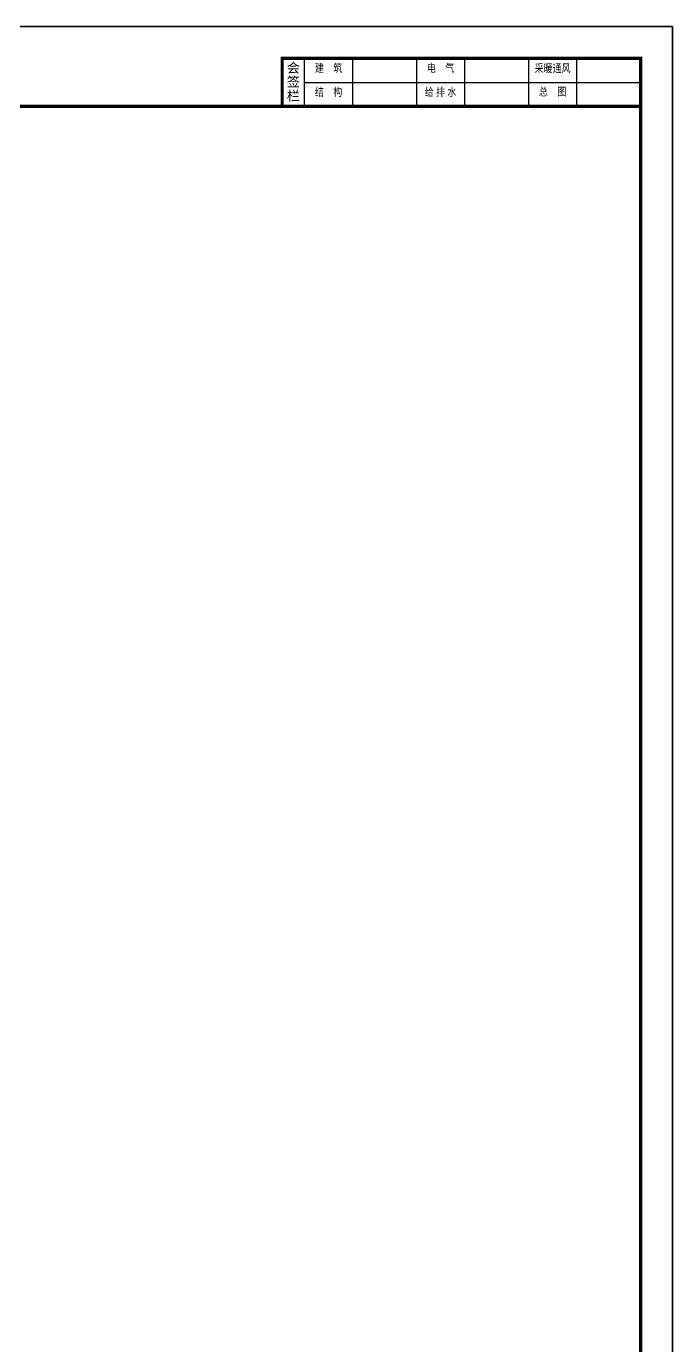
# Model space of a CAD drawing. Extents: x -12446 to 284554, y -295110 to 165007.
# Drawn here: x 264362 to 284554, y -231222 to -190010 of the extents above; entities that cross this region are included whole.
import ezdxf
from ezdxf.enums import TextEntityAlignment as Align

# ---------------------------------------------------------------- set-up
doc = ezdxf.new("R2010")
doc.units = 0
doc.header["$LTSCALE"] = 1000
doc.layers.get('0').update_dxf_attribs({"linetype": 'CONTINUOUS'})
for name, color, linetype in [('A-Anno-Note', 241, 'CONTINUOUS'), ('A-Detl-Thin', 131, 'CONTINUOUS'), ('AX-14-E$0$A-Detl-Thin', 131, 'CONTINUOUS'), ('AX-14-E$0$AX-31-B01$0$A-Grid-Iden', 11, 'CONTINUOUS'), ('AX-31-B01$0$A-Grid-Iden', 11, 'CONTINUOUS')]:
    doc.layers.add(name, color=color, linetype=linetype)
doc.styles.add('AX-14-E$0$AX-31-B01$0$JZFZ-LOGO-CHB', font='', dxfattribs={"width": 0.8})
doc.styles.add('AX-31-B01$0$JZFZ-LOGO-CHB', font='', dxfattribs={"width": 0.8})
doc.styles.get('AX-14-E$0$AX-31-B01$0$JZFZ-LOGO-CHB').set_extended_font_data('YouYuan')
doc.styles.get('AX-31-B01$0$JZFZ-LOGO-CHB').set_extended_font_data('YouYuan')

# ---------------------------------------------------------------- blocks, each defined once
blk = doc.blocks.new('*U181')
at = {"color": 4}
for p, q in [((-813.5, 469), (-813.5, 574)), ((-821, 554), (-806, 554)), ((-821, 539), (-806, 539)), ((-821, 519), (-806, 519)), ((-821, 504), (-806, 504)), ((-821, 484), (-806, 484)), ((-806, 469), (-821, 469))]:
    blk.add_line(p, q, dxfattribs=at)
blk.add_lwpolyline([(-831, -10), (10, -10), (10, 584), (-831, 584)], close=True, dxfattribs=at)
at = {"color": 4, "const_width": 1}
for points in [[(-806, 574), (-821, 574), (-821, 462), (-806, 462)], [(-806, 0), (0, 0), (0, 574), (-806, 574)]]:
    blk.add_lwpolyline(points, close=True, dxfattribs=at)
at = {"style": 'AX-31-B01$0$JZFZ-LOGO-CHB', "width": 0.8}
for s, p in [('采暖通风', (-815.91, 546.5)), ('总    图', (-808.59, 546.5)), ('电    气', (-816, 511.5)), ('给 排 水', (-808.49, 511.5)), ('建    筑', (-816, 476.5)), ('结    构', (-808.5, 476.5))]:
    blk.add_text(s, height=2.5, rotation=90, dxfattribs=at).set_placement(p, align=Align.BOTTOM_CENTER)
at = {"style": 'AX-31-B01$0$JZFZ-LOGO-CHB'}
for s, p in [('会', (-816.54, 465.49)), ('签', (-812.19, 465.49)), ('栏', (-807.84, 465.49))]:
    blk.add_text(s, height=3, rotation=90, dxfattribs=at).set_placement(p, align=Align.CENTER)
blk = doc.blocks.new('*U401')
at = {"color": 4}
for p, q in [((-813.5, 469), (-813.5, 574)), ((-821, 554), (-806, 554)), ((-821, 539), (-806, 539)), ((-821, 519), (-806, 519)), ((-821, 504), (-806, 504)), ((-821, 484), (-806, 484)), ((-806, 469), (-821, 469))]:
    blk.add_line(p, q, dxfattribs=at)
blk.add_lwpolyline([(-831, -10), (10, -10), (10, 584), (-831, 584)], close=True, dxfattribs=at)
at = {"color": 4, "const_width": 1}
for points in [[(-806, 574), (-821, 574), (-821, 462), (-806, 462)], [(-806, 0), (0, 0), (0, 574), (-806, 574)]]:
    blk.add_lwpolyline(points, close=True, dxfattribs=at)
at = {"style": 'AX-14-E$0$AX-31-B01$0$JZFZ-LOGO-CHB', "width": 0.8}
for s, p in [('采暖通风', (-815.91, 546.5)), ('总    图', (-808.59, 546.5)), ('电    气', (-816, 511.5)), ('给 排 水', (-808.49, 511.5)), ('建    筑', (-816, 476.5)), ('结    构', (-808.5, 476.5))]:
    blk.add_text(s, height=2.5, rotation=90, dxfattribs=at).set_placement(p, align=Align.BOTTOM_CENTER)
at = {"style": 'AX-14-E$0$AX-31-B01$0$JZFZ-LOGO-CHB'}
for s, p in [('会', (-816.54, 465.49)), ('签', (-812.19, 465.49)), ('栏', (-807.84, 465.49))]:
    blk.add_text(s, height=3, rotation=90, dxfattribs=at).set_placement(p, align=Align.CENTER)
blk = doc.blocks.new('AX-14-E')
at = {"layer": 'AX-14-E$0$A-Detl-Thin'}
blk.add_lwpolyline([(225154, -190010), (284554, -190010), (284554, -274110), (225154, -274110)], close=True, dxfattribs=at)
at = {"layer": 'AX-14-E$0$AX-31-B01$0$A-Grid-Iden', "linetype": 'ByBlock', "xscale": 100, "yscale": 100, "zscale": 100, "rotation": 270}
blk.add_blockref('*U401', (226154, -273110), dxfattribs=at)

msp = doc.modelspace()

# ---------------------------------------------------------------- linework, layer by layer
at = {"layer": 'A-Detl-Thin'}
msp.add_lwpolyline([(225154, -190010), (284554, -190010), (284554, -274110), (225154, -274110)], close=True, dxfattribs=at)

# ---------------------------------------------------------------- block references
at = {"layer": 'AX-31-B01$0$A-Grid-Iden', "linetype": 'ByBlock', "xscale": 100, "yscale": 100, "zscale": 100, "rotation": 270}
msp.add_blockref('*U181', (226154, -273110), dxfattribs=at)

# ---------------------------------------------------------------- next in the draw order: block references
at = {"layer": 'A-Anno-Note'}
msp.add_blockref('AX-14-E', (0, 0), dxfattribs=at)

doc.saveas('drawing.dxf')
